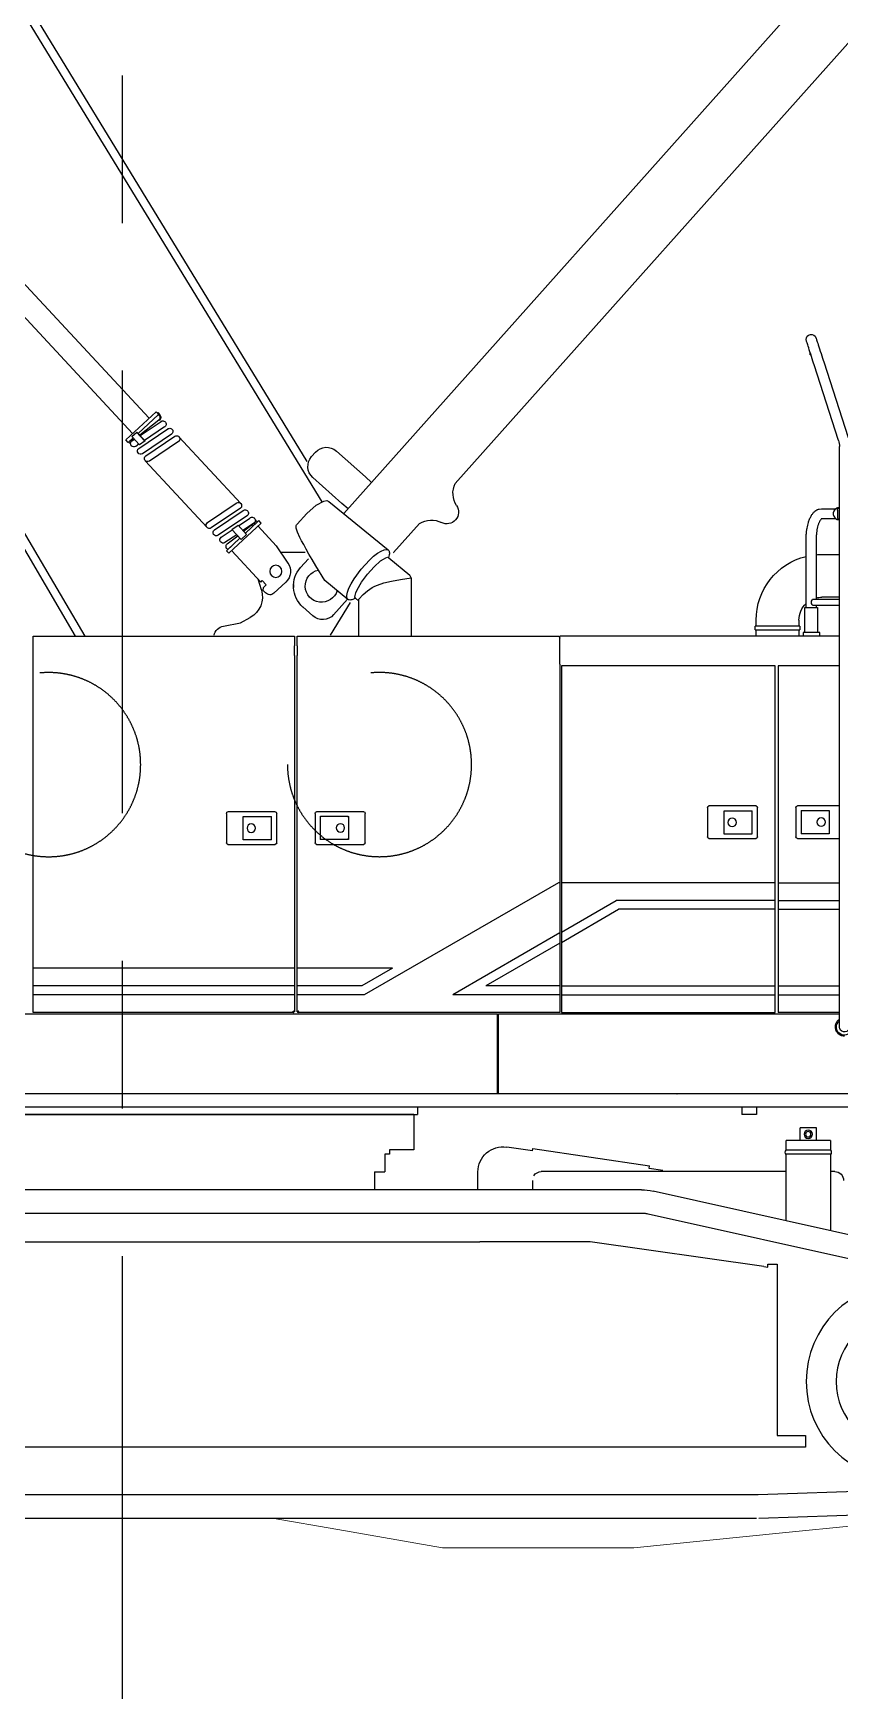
# Model space of a CAD drawing. Header units: millimetres. Extents: x -2078669 to -1085629, y -5987148 to 310365.
# Drawn here: x -1609849 to -1603015, y -774678 to -760571 of the extents above; entities that cross this region are included whole.
import ezdxf

# ---------------------------------------------------------------- set-up
doc = ezdxf.new("R2010")
doc.units = ezdxf.units.MM
doc.header["$LTSCALE"] = 500
doc.linetypes.add('CENTER', pattern=[6, 3, -1, 1, -1])
doc.linetypes.add('PHANTOM', pattern=[8, 3, -1, 1, -1, 1, -1])
doc.layers.add('2', color=7, linetype='Continuous')
doc.layers.add('D-BGD', color=7, linetype='Continuous', lineweight=13)
doc.layers.add('D-BYP-STRB', color=5, linetype='Continuous', lineweight=25)

# ---------------------------------------------------------------- blocks, each defined once
blk = doc.blocks.new('A$C57306f55')
at = {"layer": 'D-BYP-STRB', "linetype": 'Continuous'}
for p, q in [((3623.1, 4055.5), (6469.8, 8715.1)), ((3673.5, 4191.7), (6437, 8715.1)), ((5863.3, 5986.5), (4460.1, 3599.9)), ((5775.5, 5892.5), (4427.6, 3599.9)), ((1916.2, 5846.3), (3549.4, 4015.4)), ((3171.9, 4117.2), (1756.5, 5703.8)), ((4655.2, 4819.3), (4209.3, 4338.7)), ((4711.1, 4767.4), (4265.2, 4286.8)), ((1922.7, 4530.3), (1839.9, 4273.9)), ((1872.3, 4263.5), (1955.1, 4519.8)), ((1966.1, 4553.9), (1968, 4553.9)), ((1968, 4553.9), (1968, 4559.9)), ((4180.2, 4357.6), (4173.3, 4350.2)), ((4185.9, 4360.4), (4175, 4348.6)), ((4246.8, 4287.5), (4177.8, 4351.6)), ((4246.8, 4287.5), (4178.7, 4350.7)), ((4181.8, 4356), (4180.2, 4357.6)), ((4288.6, 4265.2), (4185.9, 4360.4)), ((4244, 4236.6), (4145.8, 4302.7)), ((4156.7, 4309.5), (4224.7, 4263.7)), ((4239.8, 4280), (4169, 4327.7)), ((4174.9, 4330.7), (4176.3, 4332.5)), ((4176.7, 4332.2), (4241.4, 4281.7)), ((4250.9, 4291.9), (4223.1, 4262)), ((4251.7, 4291.2), (4224.1, 4261.4)), ((4267.6, 4276.4), (4250.9, 4291.9)), ((1869, 2360.9), (1869, 4242.6)), ((3898.6, 4049.9), (4108.3, 4276)), ((4110.3, 4259.4), (4208.5, 4193.3)), ((4220.8, 4211.5), (4122.6, 4277.7)), ((4133.5, 4284.5), (4231.7, 4218.3)), ((4223.1, 4262), (4242.2, 4249.1)), ((4267.6, 4276.4), (4242.2, 4249.1)), ((4243.8, 4250.8), (4254.9, 4243.3)), ((4267.2, 4261.6), (4259, 4267.1)), ((4259.5, 4267.7), (4268.6, 4260.6)), ((4263.2, 4272.4), (4259.8, 4268.7)), ((4259.8, 4268.7), (4275.9, 4253.7)), ((4280.4, 4256.4), (4263.5, 4272)), ((4279.3, 4257.4), (4263.5, 4272)), ((4279.3, 4257.4), (4275.9, 4253.7)), ((4280.4, 4256.4), (4288.6, 4265.2)), ((3574.6, 4227.5), (3476.1, 4139.7)), ((3658.5, 4208.6), (3645.2, 4223.5)), ((4222.7, 4194.9), (4013, 3968.8)), ((3476.1, 4139.7), (3455.2, 4121)), ((3556, 4050.1), (3654.5, 4138)), ((1869, 4035.1), (1869.6, 4035.1)), ((1869.6, 4035.1), (1875.4, 4035.1)), ((1876.4, 4027.1), (1876.4, 4003.1)), ((1930, 4032.1), (1882, 4032.1)), ((1886.3, 4027.4), (1882.2, 4031.9)), ((1891, 4017.8), (1891, 4015.1)), ((1891, 4015.1), (1891, 4012.8)), ((3600.4, 4057), (3398.7, 3892.3)), ((3535.1, 4031.5), (3556, 4050.1)), ((3875.9, 4009.3), (3975.5, 3942.2)), ((3987.8, 3960.4), (3891, 4025.6)), ((3899.1, 4034.3), (3998.7, 3967.2)), ((4011, 3985.5), (3914.2, 4050.6)), ((1869.6, 3995.1), (1869, 3995.1)), ((1875.1, 3995.1), (1869.6, 3995.1)), ((1881.7, 3998.1), (1930, 3998.1)), ((1882, 3998.5), (1886.3, 4003.2)), ((3380.6, 3883.2), (3292.7, 3981.7)), ((3778.9, 3906.9), (3840.1, 3972.9)), ((3829.1, 3983.1), (3837.2, 3991.9)), ((3939, 3881.1), (3829.1, 3983.1)), ((3883.1, 3949.4), (3837.2, 3991.9)), ((3845.4, 3991.2), (3842, 3987.5)), ((3883.1, 3949.4), (3842, 3987.5)), ((3845.4, 3991.2), (3861.5, 3976.2)), ((3852.6, 3984.3), (3891.3, 3958.3)), ((3889.1, 3955.9), (3853.1, 3984)), ((3861.5, 3976.2), (3858.1, 3972.5)), ((3906.4, 3974.6), (3867.8, 4000.6)), ((3879, 3945), (3908, 3976.3)), ((3897.3, 3928), (3929, 3962.2)), ((3929, 3962.2), (3908, 3976.3)), ((3964.6, 3935.4), (3927.4, 3960.5)), ((1948, 3930.1), (1948, 3726)), ((1982, 3696.9), (1982, 3930.1)), ((3778.9, 3906.9), (3738.7, 3848.1)), ((3897.3, 3928), (3879, 3945)), ((3947.2, 3889.9), (3901.4, 3932.4)), ((3942.6, 3894.1), (3901.4, 3932.4)), ((3944.6, 3912.7), (3908.9, 3940.5)), ((3912.3, 3944.1), (3952.3, 3917.2)), ((1929, 3877.1), (1869, 3877.1)), ((3397.2, 3866.2), (3325.2, 3807.5)), ((3381.2, 3883.7), (3380.2, 3882.9)), ((3669.6, 3862.7), (3695.9, 3833.2)), ((3763.8, 3884.9), (3680, 3884.9)), ((3830.9, 3783.6), (3929.5, 3889.9)), ((3939, 3881.1), (3947.2, 3889.9)), ((3320.6, 3797.8), (3325.2, 3807.5)), ((3320.6, 3797.8), (3320.6, 3599.9)), ((3535.5, 3724.8), (3614.2, 3789)), ((3746, 3783.3), (3786.3, 3745.9)), ((3812.2, 3773.7), (3825.8, 3788.4)), ((3830.9, 3783.6), (3825.8, 3788.4)), ((3828.7, 3756.7), (3839.8, 3793.3)), ((1869, 3732.1), (1929, 3732.1)), ((1958, 3726), (1869, 3726)), ((3498.4, 3719.4), (3509.6, 3728.5)), ((3498.4, 3599.9), (3498.4, 3725.3)), ((3584.1, 3673.1), (3536.9, 3726)), ((3720, 3774.9), (3720, 3764.9)), ((3823.2, 3763.5), (3812.2, 3773.7)), ((3814.6, 3746.9), (3823.4, 3756.5)), ((3823.2, 3763.5), (3823.4, 3756.5)), ((1869, 3704.3), (1958, 3704.3)), ((1986.4, 3696.9), (1943.7, 3696.9)), ((1943.7, 3696.9), (1943.7, 3612.9)), ((1948, 3704.3), (1948, 3696.9)), ((1986.4, 3612.9), (1986.4, 3696.9)), ((3527.3, 3714.8), (3595.5, 3603.1)), ((3654.7, 3669.1), (3688.2, 3699.1)), ((1936.1, 3599.9), (1936.1, 3612.9)), ((1936.1, 3612.9), (1992, 3612.9)), ((1943.1, 3612.9), (1943.7, 3612.9)), ((1992, 3612.9), (1992, 3599.9)), ((2003, 3634.6), (2155, 3634.6)), ((2003, 3634.6), (2003, 3621.9)), ((2155, 3621.9), (2003, 3621.9)), ((2006.5, 3654.6), (2006.5, 3634.6)), ((2006.5, 3621.9), (2006.5, 3599.9)), ((2151.5, 3634.6), (2151.5, 3654.6)), ((2151.5, 3599.9), (2151.5, 3621.9)), ((2155, 3621.9), (2155, 3634.6)), ((3900, 3644.9), (3866.5, 3663.6)), ((3957.3, 3634.3), (3900, 3644.9)), ((1869, 3599.9), (2817, 3599.9)), ((2817, 3566.7), (2817, 3599.9)), ((2817, 3504.9), (2817, 3566.7)), ((3707, 3599.9), (2822, 3599.9)), ((3707, 3567.6), (3707, 3599.9)), ((3707, 3567.6), (3707, 3535.1)), ((3717, 3599.9), (3717, 3567.6)), ((4602, 3599.9), (3717, 3599.9)), ((3717, 3535.1), (3717, 3567.6)), ((4602, 2324.9), (4602, 3599.9)), ((1869, 3499.9), (2077, 3499.9)), ((2077, 3499.9), (2077, 2324.9)), ((2087, 2324.9), (2087, 3499.9)), ((2087, 3499.9), (2812, 3499.9)), ((2812, 3499.9), (2812, 2324.9)), ((2817, 3504.9), (2817, 2324.9)), ((3707, 2327.2), (3707, 3535.1)), ((3717, 3535.1), (3717, 2327.2)), ((1869, 3024.9), (2012, 3024.9)), ((1904, 3009.9), (1904, 2930.9)), ((1999, 3009.9), (1904, 3009.9)), ((1999, 3009.8), (1999, 2930.9)), ((2017, 3019.9), (2017, 2919.9)), ((2147, 2919.9), (2147, 3019.9)), ((2152, 3024.9), (2312, 3024.9)), ((2167.9, 3008.9), (2165, 3008.9)), ((2165, 2930), (2165, 3008.9)), ((2260, 3008.9), (2167.9, 3008.9)), ((2260, 2929.9), (2260, 3008.9)), ((2317, 3019.9), (2317, 2919.9)), ((3477, 2899.9), (3477, 2999.9)), ((3482, 3004.9), (3642, 3004.9)), ((3647, 2999.9), (3647, 2899.9)), ((3777, 2899.9), (3777, 2999.9)), ((3782, 3004.9), (3942, 3004.9)), ((3947, 2999.9), (3947, 2899.9)), ((3534, 2984.9), (3534, 2985.9)), ((3534, 2984.9), (3534, 2915.9)), ((3626.1, 2989.9), (3534.1, 2989.9)), ((3628.6, 2989.9), (3626.1, 2989.9)), ((3629, 2989.8), (3629, 2910.9)), ((3890, 2988.9), (3795, 2988.9)), ((3795, 2910), (3795, 2988.9)), ((3890, 2909.9), (3890, 2988.9)), ((2012, 2914.9), (1869, 2914.9)), ((1904, 2930.9), (1999, 2930.9)), ((2312, 2914.9), (2152, 2914.9)), ((2165, 2929.9), (2259.9, 2929.9)), ((3642, 2894.9), (3482, 2894.9)), ((3534, 2914.9), (3534, 2915.9)), ((3534.1, 2910.9), (3626.1, 2910.9)), ((3626.1, 2910.9), (3629, 2910.9)), ((3942, 2894.9), (3782, 2894.9)), ((3795, 2909.9), (3890, 2909.9)), ((2077, 2764.9), (1869, 2764.9)), ((2087, 2764.9), (2812, 2764.9)), ((2817, 2764.9), (2822, 2764.9)), ((2822, 2764.9), (3480.2, 2384.9)), ((2077, 2704.9), (1869, 2704.9)), ((2077, 2674.9), (1869, 2674.9)), ((2087, 2704.9), (2625.9, 2704.9)), ((2087, 2674.9), (2617.9, 2674.9)), ((2812, 2562.8), (2617.9, 2674.9)), ((2812, 2597.5), (2625.9, 2704.9)), ((2817, 2594.6), (3180.2, 2384.9)), ((2817, 2560), (3068.2, 2414.9)), ((3384.3, 2474.9), (3488.2, 2414.9)), ((3384.3, 2474.9), (3707, 2474.9)), ((3717, 2474.9), (4602, 2474.9)), ((2077, 2414.9), (1869, 2414.9)), ((2077, 2384.9), (1869, 2384.9)), ((2812, 2414.9), (2087, 2414.9)), ((2812, 2384.9), (2087, 2384.9)), ((2817, 2414.9), (3068.2, 2414.9)), ((2817, 2384.9), (3180.2, 2384.9)), ((3480.2, 2384.9), (3707, 2384.9)), ((3488.2, 2414.9), (3707, 2414.9)), ((3717, 2414.9), (4602, 2414.9)), ((3717, 2384.9), (4602, 2384.9)), ((1869, 2324.9), (2077, 2324.9)), ((1869, 2319.9), (3025, 2319.9)), ((2812, 2324.9), (2087, 2324.9)), ((2303.5, 2319.9), (2303.5, 2319.9)), ((2555.5, 2319.9), (2555.5, 2319.9)), ((2817, 2324.9), (3704.7, 2324.9)), ((3029, 2319.9), (3025, 2319.9)), ((3025, 2307.9), (3025, 2319.9)), ((3025, 2315.9), (3029, 2319.9)), ((3029, 2319.9), (5020, 2319.9)), ((3029, 2319.9), (3029, 2307.9)), ((3120.5, 2319.9), (3120.5, 2319.9)), ((3297, 2319.9), (3297, 2319.9)), ((3707, 2327.2), (3704.7, 2327.2)), ((3704.7, 2324.9), (3704.7, 2327.2)), ((3717, 2327.2), (3719.3, 2327.2)), ((3719.3, 2324.9), (3719.3, 2327.2)), ((3719.3, 2324.9), (4602, 2324.9)), ((4094, 2319.9), (4094, 2319.9)), ((4100, 2319.9), (4100, 2319.9)), ((3025, 2049.9), (3025, 2307.9)), ((3029, 2307.9), (3029, 2049.9)), ((1030, 2049.9), (5020, 2049.9)), ((2005, 2005.9), (1835.9, 2005.9)), ((4900, 2005.9), (2005, 2005.9)), ((2150, 2005.9), (2150, 1979.9)), ((2150, 1979.9), (2200, 1979.9)), ((2200, 2005.9), (2200, 1979.9)), ((3300, 2005.9), (3300, 1979.9)), ((5300, 1979.9), (3300, 1979.9)), ((3312.5, 1979.9), (5287.5, 1979.9)), ((3312.5, 1979.9), (3312.5, 1859.9)), ((4300, 1979.9), (4300, 1979.9)), ((4300, 1979.9), (4300, 1979.9)), ((4300, 1979.9), (4300, 1979.9)), ((4300, 1979.9), (4300, 1979.9)), ((4300, 1979.9), (4300, 1979.9)), ((4300, 1979.9), (4300, 1979.9)), ((4300, 1979.9), (4300, 1979.9)), ((4300, 1979.9), (4300, 1979.9)), ((4300, 1979.9), (4300, 1979.9)), ((4300, 1979.9), (4300, 1979.9)), ((1947.5, 1891.6), (1947.5, 1934.4)), ((1947.5, 1934.4), (2002.5, 1934.4)), ((2002.5, 1891.6), (2002.5, 1934.4)), ((1900, 1891.6), (1975, 1891.6)), ((1900, 1891.6), (1900, 1858.8)), ((1975, 1891.6), (2050, 1891.6)), ((2050, 1858.8), (2050, 1891.6)), ((2908.6, 1864.7), (2513, 1805)), ((2909.9, 1855.8), (2908.6, 1864.7)), ((2909.9, 1855.8), (2997.3, 1869)), ((1900, 1858.8), (1975, 1858.8)), ((1900, 1844.5), (1975, 1844.5)), ((1900, 1844.5), (1900, 1586.1)), ((1975, 1858.8), (2050, 1858.8)), ((1975, 1844.5), (2050, 1844.5)), ((2050, 1619.5), (2050, 1844.5)), ((3312.5, 1859.9), (3394.5, 1859.9)), ((3394.5, 1859.9), (3394.5, 1844.9)), ((3394.5, 1844.9), (3410, 1844.9)), ((3410, 1844.9), (3410, 1784.9)), ((1885, 1785.9), (1900, 1785.9)), ((2050, 1785.9), (2880, 1785.9)), ((2468.5, 1789.2), (2514.4, 1796.1)), ((2514.4, 1796.1), (2513, 1805)), ((2910, 1755.9), (2910, 1724.4)), ((3095, 1724.4), (3095, 1784.9)), ((3445, 1784.9), (3410, 1784.9)), ((3445, 1784.9), (3445, 1724.4)), ((1553.2, 1508.8), (2501.2, 1720.1)), ((2540.4, 1724.4), (6069.9, 1724.4)), ((1570.6, 1430.7), (2517.6, 1641.8)), ((2541.5, 1644.4), (6069, 1644.4)), ((2125.4, 1464.2), (2714.7, 1547.9)), ((2714.7, 1547.9), (3088.7, 1547.9)), ((3335.1, 1547.9), (3088.7, 1547.9)), ((3418.9, 1547.9), (3335.1, 1547.9)), ((3665.3, 1547.9), (3418.9, 1547.9)), ((4934.7, 1547.9), (3665.3, 1547.9)), ((2112, 1471.9), (2080, 1471.9)), ((2080, 1471.9), (2080, 1461.9)), ((2112, 1461.9), (2112, 1471.9)), ((2080, 1461.9), (2080, 1379.6)), ((2125.4, 1464.2), (2112, 1462.3)), ((2080, 1379.6), (2080, 1328.2)), ((2080, 1328.2), (2080, 1275.7)), ((2080, 1275.7), (2080, 1224.2)), ((2080, 1224.2), (2080, 1119.6)), ((2080, 1119.6), (2080, 1068.2)), ((2080, 1068.2), (2080, 1015.7)), ((2080, 1015.7), (2080, 964.2)), ((2080, 964.2), (2080, 891.9)), ((1984, 891.9), (1984, 851.9)), ((2080, 891.9), (1984, 891.9)), ((1984, 851.9), (6725, 851.9)), ((2145.2, 691.5), (1637, 709.7)), ((6525, 691.4), (2150, 691.4)), ((2142.3, 611.6), (1634.1, 629.7)), ((6525, 611.4), (2150, 611.4))]:
    blk.add_line(p, q, dxfattribs=at)
at = {"layer": 'D-BYP-STRB', "linetype": 'CENTER'}
blk.add_line((4300, 0), (4300, 5545.2), dxfattribs=at)
at = {"layer": 'D-BYP-STRB', "linetype": 'Continuous'}
for points in [[(1948.8, 4611.2), (1948.5, 4610.1), (1948, 4608.7), (1947.4, 4606.8), (1946.7, 4604.5), (1945.7, 4601.4), (1944.5, 4597.7), (1943, 4593), (1941.2, 4587.5), (1939.1, 4580.9), (1936.7, 4573.6), (1934.2, 4565.9), (1931.7, 4557.9), (1929.1, 4550.1), (1926.7, 4542.7), (1924.6, 4536), (1922.7, 4530.3)], [(1955.1, 4519.8), (1956.9, 4525.6), (1959.1, 4532.3), (1961.5, 4539.7), (1964, 4547.5), (1966.6, 4555.4), (1969.1, 4563.2), (1971.4, 4570.5), (1973.5, 4577), (1975.3, 4582.6), (1976.8, 4587.2), (1978, 4591), (1979, 4594), (1979.8, 4596.4), (1980.4, 4598.2), (1980.8, 4599.6), (1981.2, 4600.7)], [(1876.4, 4027.1), (1876.2, 4028.6), (1876.1, 4029.2), (1876, 4029.7), (1875.7, 4030.4), (1875.4, 4031.2), (1875, 4031.9), (1875, 4032.1), (1874.8, 4032.5), (1874.6, 4032.8), (1874.3, 4033.1), (1873.8, 4033.4), (1873.2, 4033.7), (1872.3, 4034.1), (1869.6, 4035.1)], [(1881.3, 4032.8), (1880.8, 4033.3), (1880.3, 4033.6), (1879.5, 4034.1), (1878.4, 4034.6), (1877.9, 4034.8), (1877.3, 4034.9), (1877.1, 4035), (1876.8, 4035), (1876.6, 4035), (1876.3, 4035.1), (1876, 4035.1), (1875.8, 4035.1), (1875.6, 4035.1), (1875.4, 4035.1)], [(1885.8, 4027.1), (1885.7, 4027.3), (1885.6, 4027.4), (1885.5, 4027.6), (1885.4, 4027.8), (1885.2, 4028), (1885.1, 4028.1), (1885, 4028.3), (1884.9, 4028.5), (1884.6, 4028.9), (1884.4, 4029.2), (1884.3, 4029.2), (1883.8, 4029.9), (1883.7, 4030.1), (1883.5, 4030.3), (1883.4, 4030.5), (1883.2, 4030.7), (1883.1, 4030.9), (1882.9, 4031), (1882.8, 4031.2), (1882.6, 4031.4), (1882.5, 4031.5), (1882.4, 4031.6), (1882.3, 4031.7), (1882.3, 4031.8), (1882.2, 4031.9), (1882.1, 4032), (1882, 4032), (1882, 4032.1), (1881.9, 4032.2), (1881.8, 4032.3), (1881.7, 4032.4), (1881.6, 4032.5), (1881.5, 4032.6), (1881.4, 4032.7), (1881.3, 4032.8), (1881.3, 4032.8)], [(1891, 4012.8), (1890.7, 4012), (1890.4, 4011.1), (1889.9, 4010.2), (1889.4, 4009.3), (1887.9, 4006.7), (1885.6, 4003.1)], [(1885.8, 4027.1), (1888, 4023.7), (1889.4, 4021.3), (1889.9, 4020.3), (1890.4, 4019.4), (1890.7, 4018.6), (1891, 4017.8)], [(1886.3, 4027.4), (1886.3, 4027.4), (1886.3, 4027.3), (1886.3, 4027.3), (1886.3, 4027.3), (1886.4, 4027.3), (1886.4, 4027.2), (1886.4, 4027.2), (1886.4, 4027.2), (1886.4, 4027.2), (1886.5, 4027.1), (1886.5, 4027.1), (1886.5, 4027.1), (1886.5, 4027.1), (1886.5, 4027), (1886.6, 4027), (1886.6, 4027)], [(1982, 3930.1), (1982, 3930.2), (1982, 3930.2), (1982, 3930.2), (1982, 3930.2), (1982, 3930.2), (1982, 3930.2), (1982, 3930.2), (1982, 3930.2), (1982, 3930.2), (1982, 3930.2), (1982, 3930.2), (1982, 3930.2), (1982, 3930.2), (1982, 3930.2), (1982, 3930.2), (1982, 3930.2), (1982, 3930.2), (1982, 3930.2), (1982, 3930.3), (1982, 3930.3), (1982, 3930.3), (1982, 3930.3), (1982, 3930.3), (1982, 3930.3), (1982, 3930.3), (1982, 3930.3), (1982, 3930.3), (1982, 3930.3), (1982, 3930.3), (1982, 3930.3), (1982, 3930.3), (1982, 3930.4), (1982, 3930.4), (1982, 3930.4), (1982, 3930.4), (1982, 3930.4), (1982, 3930.4), (1982, 3930.4), (1982, 3930.4), (1982, 3930.4), (1982, 3930.4), (1982, 3930.4), (1982, 3930.4), (1982, 3930.5), (1982, 3930.5), (1982, 3930.6), (1982, 3930.6), (1982, 3930.6), (1982, 3930.7), (1982, 3930.7), (1982, 3930.8), (1982, 3930.8), (1982, 3930.8), (1982, 3930.9), (1982, 3930.9), (1982, 3930.9), (1982, 3930.9), (1982, 3930.9), (1982, 3931), (1982, 3931), (1982, 3931), (1982, 3931.1), (1982, 3931.1), (1982, 3931.5), (1982, 3932.1), (1982, 3932.3), (1982, 3932.4), (1982, 3932.7), (1982, 3932.8), (1982, 3932.9), (1982, 3933), (1982, 3933.2), (1982, 3933.3), (1982, 3933.4), (1982, 3933.6), (1982, 3933.7), (1982, 3933.8), (1982, 3933.9), (1982, 3934), (1982, 3934.1), (1982, 3934.2), (1982, 3934.4), (1982, 3934.5), (1982, 3934.7), (1982, 3934.9), (1981.9, 3935.1), (1981.9, 3935.3), (1981.9, 3935.5), (1981.9, 3935.8), (1981.9, 3936.1), (1981.9, 3936.4), (1981.9, 3936.7), (1981.9, 3937), (1981.9, 3937.3), (1981.9, 3937.6), (1981.9, 3937.9), (1981.9, 3938.2), (1981.8, 3938.5), (1981.8, 3938.9), (1981.8, 3939.2), (1981.8, 3939.5), (1981.8, 3939.8), (1981.8, 3940.1), (1981.8, 3940.4), (1981.7, 3940.7), (1981.7, 3941), (1981.7, 3941.4), (1981.7, 3941.7), (1981.7, 3942), (1981.7, 3942.4), (1981.6, 3942.7), (1981.6, 3943), (1981.6, 3943.4), (1981.6, 3943.7), (1981.6, 3944), (1981.6, 3944.2), (1981.5, 3944.5), (1981.5, 3944.7), (1981.5, 3945), (1981.5, 3945.2), (1981.5, 3945.5), (1981.4, 3945.9), (1981.4, 3946.3), (1981.4, 3946.8), (1981.1, 3950.2), (1980.8, 3953.2), (1980.4, 3956.7), (1980, 3959.5), (1980, 3960.2), (1979.9, 3961.3), (1979.7, 3962.4), (1979, 3965.9), (1978, 3970.8), (1976.8, 3976.2), (1975.6, 3981), (1974.6, 3984.9), (1973.7, 3988.2), (1972.8, 3991), (1971.8, 3993.6), (1970.5, 3996.6), (1969.1, 3999.8), (1967.8, 4002.5), (1966.6, 4005), (1965.4, 4007.2), (1964, 4009.7), (1962.5, 4012), (1961, 4014.2), (1959.4, 4016.2), (1958, 4017.8), (1956.5, 4019.5), (1954.9, 4021.2), (1953.2, 4022.8), (1952.1, 4023.8), (1951.3, 4024.4), (1950.6, 4025), (1949.7, 4025.6), (1948.7, 4026.2), (1947, 4027.2), (1946, 4027.9), (1945.7, 4028.2), (1945.1, 4028.7), (1944.5, 4029), (1943.5, 4029.4), (1942.2, 4029.7), (1940.2, 4030.2), (1937.6, 4030.7), (1930, 4032.1)], [(3708, 3980.2), (3675.1, 4016.3), (3643.1, 4043.6), (3616.8, 4058), (3607.2, 4059.4), (3600.4, 4057)], [(1876.4, 4003.1), (1876.2, 4001.7), (1876.1, 4001.1), (1876, 4000.6), (1875.7, 3999.9), (1875.4, 3999.1), (1875, 3998.4), (1875, 3998.1), (1874.8, 3997.8), (1874.6, 3997.5), (1874.3, 3997.2), (1873.8, 3996.9), (1873.2, 3996.6), (1872.3, 3996.2), (1869.6, 3995.1)], [(1881, 3997.4), (1880.5, 3997), (1880, 3996.6), (1879.2, 3996.2), (1878.2, 3995.7), (1877.6, 3995.5), (1877, 3995.3), (1876.8, 3995.3), (1876.6, 3995.3), (1876.3, 3995.3), (1876, 3995.2), (1875.8, 3995.2), (1875.5, 3995.2), (1875.3, 3995.2), (1875.1, 3995.1)], [(1881, 3997.4), (1881, 3997.5), (1881.1, 3997.6), (1881.2, 3997.6), (1881.3, 3997.7), (1881.4, 3997.8), (1881.5, 3997.9), (1881.6, 3998), (1881.7, 3998.1), (1881.8, 3998.2), (1881.8, 3998.3), (1881.9, 3998.3), (1882, 3998.4), (1882.1, 3998.5), (1882.1, 3998.6), (1882.2, 3998.7), (1882.4, 3998.9), (1882.5, 3999), (1882.6, 3999.2), (1882.8, 3999.4), (1883, 3999.6), (1883.1, 3999.8), (1883.3, 4000), (1883.5, 4000.2), (1883.6, 4000.4), (1884.1, 4001), (1884.1, 4001.1), (1884.3, 4001.4), (1884.7, 4001.8), (1884.8, 4002), (1884.9, 4002.1), (1885, 4002.3), (1885.2, 4002.5), (1885.3, 4002.7), (1885.4, 4002.9), (1885.5, 4003), (1885.6, 4003.1)], [(1929.7, 3998), (1929.7, 3998), (1929.7, 3998), (1929.7, 3998), (1929.7, 3998), (1929.7, 3998), (1929.7, 3998), (1929.7, 3998), (1929.7, 3998), (1929.7, 3998), (1929.7, 3998), (1929.7, 3998), (1929.7, 3998), (1929.7, 3998), (1929.7, 3998), (1929.7, 3998), (1929.7, 3998), (1929.7, 3998), (1929.7, 3998), (1929.7, 3998), (1929.7, 3998), (1929.7, 3998), (1929.7, 3998), (1929.7, 3998), (1929.7, 3998), (1929.7, 3998), (1929.8, 3998), (1929.8, 3998), (1929.8, 3998), (1929.8, 3998), (1929.8, 3998), (1929.9, 3998), (1929.9, 3997.9), (1930, 3997.9), (1930.2, 3997.7), (1930.3, 3997.7), (1930.5, 3997.4), (1930.7, 3997.3), (1931.4, 3996.6), (1931.5, 3996.5), (1931.9, 3996.1), (1932.5, 3995.4), (1934, 3993.2), (1935.7, 3990.7), (1936.6, 3989.1), (1937.4, 3987.6), (1938.2, 3985.8), (1939.1, 3983.6), (1939.9, 3981.5), (1940.6, 3979.3), (1942.1, 3974.7), (1943.3, 3970.3), (1943.9, 3968.1), (1944.4, 3966), (1945.4, 3961.1), (1946.2, 3956), (1946.9, 3950.7), (1947.4, 3945.2), (1947.6, 3941.7), (1947.8, 3938), (1947.9, 3934.3), (1948, 3930.1)], [(3614.2, 3789), (3644.2, 3839), (3656.5, 3859.7), (3667.4, 3878.5), (3677.1, 3895.5), (3685.4, 3910.6), (3692.4, 3923.6), (3698.1, 3934.7), (3706.1, 3952.7), (3710.4, 3966.2), (3711.2, 3971.2), (3711.1, 3975.1), (3710, 3978), (3708, 3980.2)], [(3510, 3728.9), (3518.3, 3724.9), (3522, 3723.7), (3525.4, 3722.9), (3528.5, 3722.6), (3531.2, 3722.9), (3533.5, 3723.6), (3535.5, 3724.8), (3538.7, 3730.1), (3539.2, 3738.4), (3536.9, 3749.4), (3531.9, 3762.7), (3524.4, 3777.8), (3514.7, 3794), (3490.3, 3827.5), (3462.4, 3858.1), (3448.4, 3870.8), (3435.1, 3881.2), (3423.1, 3888.8), (3412.7, 3893.2), (3404.5, 3894.4), (3398.7, 3892.3)], [(3398.7, 3892.3), (3397.1, 3890.6), (3395.9, 3888.5), (3395.2, 3885.9), (3394.8, 3882.9), (3394.9, 3879.4), (3395.4, 3875.5), (3397.6, 3866.6)], [(3509.6, 3728.5), (3511.6, 3732.3), (3511.3, 3738.6), (3508.8, 3747.1), (3504.1, 3757.6), (3489.2, 3782.7), (3468.9, 3810), (3446.2, 3835.4), (3424.6, 3855), (3415.2, 3861.7), (3407.3, 3865.9), (3401.3, 3867.4), (3397.2, 3866.2)], [(3498.4, 3725.3), (3484.1, 3741), (3469.3, 3753.7), (3461.3, 3759.4), (3452.8, 3764.6), (3444, 3769.2), (3434.8, 3773.3), (3413.6, 3780.6), (3387.7, 3787), (3357.5, 3792.7), (3320.6, 3797.8)], [(1958, 3704.3), (1959.2, 3704.5), (1960.3, 3705.1), (1962.2, 3707.5), (1963.5, 3711), (1963.9, 3715.1), (1963.5, 3719.3), (1962.2, 3722.8), (1960.3, 3725.2), (1959.2, 3725.8), (1958, 3726)], [(3534.1, 2989.9), (3534.1, 2989.9), (3534.1, 2989.9), (3534.1, 2989.9), (3534.1, 2989.8), (3534.1, 2989.8), (3534.1, 2989.7), (3534.1, 2989.7), (3534, 2989.6), (3534, 2989.5), (3534, 2989.4), (3534, 2989.3), (3534, 2989.2), (3534, 2989.1), (3534, 2989), (3534, 2989), (3534, 2988.9)], [(3534, 2988.9), (3534, 2988.8), (3534, 2988.6), (3534, 2988.4), (3534, 2988.3), (3534, 2988.1), (3534, 2987.8), (3534, 2987.6), (3534, 2987.4), (3534, 2987.2), (3534, 2987), (3534, 2986.8), (3534, 2986.6), (3534, 2986.4), (3534, 2986.2), (3534, 2986.1), (3534, 2985.9)], [(3625.8, 2989.8), (3625.8, 2989.8), (3625.8, 2989.8), (3625.8, 2989.8), (3625.8, 2989.9), (3625.9, 2989.9), (3625.9, 2989.9), (3625.9, 2989.9), (3625.9, 2989.9), (3625.9, 2989.9), (3626, 2989.9), (3626, 2989.9), (3626, 2989.9), (3626, 2989.9), (3626, 2989.9), (3626.1, 2989.9), (3626.1, 2989.9)], [(3534, 2914.9), (3534, 2914.8), (3534, 2914.7), (3534, 2914.5), (3534, 2914.3), (3534, 2914.1), (3534, 2913.9), (3534, 2913.7), (3534, 2913.5), (3534, 2913.3), (3534, 2913), (3534, 2912.8), (3534, 2912.6), (3534, 2912.4), (3534, 2912.3), (3534, 2912.1), (3534, 2912)], [(3534, 2912), (3534, 2912), (3534, 2912), (3534, 2912), (3534, 2912), (3534, 2912), (3534, 2911.9), (3534, 2911.9), (3534, 2911.8), (3534, 2911.7), (3534, 2911.6), (3534.1, 2911.5), (3534.1, 2911.4), (3534.1, 2911.2), (3534.1, 2911.1), (3534.1, 2911), (3534.1, 2911), (3534.1, 2910.9), (3534.1, 2910.9)], [(3626.1, 2910.9), (3626.1, 2910.9), (3626, 2910.9), (3626, 2911), (3626, 2911), (3626, 2911), (3626, 2911), (3625.9, 2911), (3625.9, 2911), (3625.9, 2911), (3625.9, 2911), (3625.9, 2911), (3625.8, 2911), (3625.8, 2911), (3625.8, 2911.1), (3625.8, 2911.1), (3625.8, 2911.1)], [(1869, 2275.9), (1869, 2277.1), (1869, 2278.6), (1869, 2280.5), (1869, 2283), (1869, 2286.2), (1869, 2290.2), (1869, 2295), (1869, 2300.8), (1869, 2307.7), (1869, 2315.4), (1869, 2323.5), (1869, 2331.9), (1869, 2340.1), (1869, 2347.9), (1869, 2354.9), (1869, 2360.9)], [(3702.4, 2329.5), (3702.5, 2329.6), (3702.6, 2329.5), (3703.3, 2329.2), (3703.7, 2329), (3704.2, 2328.8), (3704.7, 2328.5), (3705.2, 2328.3), (3705.7, 2328), (3706.2, 2327.7), (3706.6, 2327.5), (3707, 2327.2)], [(3704.7, 2327.2), (3704.6, 2327.6), (3704.4, 2327.9), (3704.3, 2328.1), (3704, 2328.4), (3703.4, 2328.9), (3702.4, 2329.5)], [(3704.7, 2324.9), (3704.7, 2324.6), (3704.7, 2324.5), (3704.7, 2324.5), (3704.6, 2324.7), (3704.4, 2325), (3703.6, 2326.6), (3702.4, 2329.5)], [(3702.4, 2329.5), (3703, 2328.6), (3703.6, 2327.9), (3703.8, 2327.7), (3704.1, 2327.5), (3704.4, 2327.4), (3704.7, 2327.2)], [(3717, 2327.2), (3716.7, 2327.2), (3716.6, 2327.2), (3716.6, 2327.2), (3716.7, 2327.4), (3717.1, 2327.6), (3718.7, 2328.3), (3721.6, 2329.5)], [(3721.6, 2329.5), (3720.6, 2328.9), (3720, 2328.4), (3719.7, 2328.1), (3719.6, 2327.9), (3719.4, 2327.6), (3719.3, 2327.2)], [(3721.6, 2329.5), (3721.6, 2329.5), (3721.6, 2329.3), (3721.3, 2328.6), (3721.1, 2328.2), (3720.8, 2327.8), (3720.6, 2327.3), (3720.3, 2326.8), (3720, 2326.3), (3719.8, 2325.8), (3719.5, 2325.3), (3719.3, 2324.9)], [(3719.3, 2327.2), (3719.6, 2327.4), (3719.9, 2327.5), (3720.2, 2327.7), (3720.5, 2327.9), (3721, 2328.6), (3721.6, 2329.5)], [(2517.6, 1641.8), (2521, 1642.5), (2524, 1643), (2526.8, 1643.5), (2529.5, 1643.8), (2532.1, 1644), (2535, 1644.2), (2538, 1644.4), (2541.5, 1644.4)], [(2150, 691.4), (2149.8, 691.4), (2149.6, 691.4), (2149.3, 691.4), (2149, 691.5), (2148.6, 691.5), (2148.3, 691.5), (2148, 691.5), (2147.6, 691.5), (2147.2, 691.5), (2146.9, 691.5), (2146.5, 691.5), (2146.2, 691.5), (2145.9, 691.5), (2145.6, 691.5), (2145.4, 691.5), (2145.2, 691.5)]]:
    blk.add_lwpolyline(points, dxfattribs=at)
for centre, radius in [((3780, 3819.9), 20.7), ((1931, 2970.4), 14.5), ((2233, 2969.4), 14.5), ((3561, 2950.4), 14.5), ((3863, 2949.4), 14.5), ((1975, 1912.6), 14), ((1975, 1912.6), 9.3), ((1650, 1074.4), 332), ((1650, 1074.4), 230)]:
    blk.add_circle(centre, radius, dxfattribs=at)
at = {"layer": 'D-BYP-STRB', "linetype": 'PHANTOM'}
for centre in [(3428.4, 3165.1), (4550, 3164.9)]:
    blk.add_circle(centre, 312, dxfattribs=at)
at = {"layer": 'D-BYP-STRB', "linetype": 'Continuous'}
for centre, radius, start, end in [((1965, 4605.9), 17, 358.0505, 162.1088), ((1965, 4605.9), 17, 342.1048, 358.0505), ((4183.1, 4341.1), 13.3, 137.146, 232.0708), ((4183.1, 4341.1), 11, 137.146, 232.0708), ((4183.5, 4340.8), 11, 115.8223, 232.0709), ((4139.6, 4293.6), 11, 47.146, 236.0516), ((4162.8, 4318.6), 11, 47.146, 236.0516), ((1937, 4242.6), 68, 162.107, 180), ((3607.9, 4190.2), 50, 41.7348, 131.7348), ((4116.4, 4268.6), 11, 47.146, 236.0516), ((4237.9, 4227.4), 11, 236.0516, 56.0516), ((4261.1, 4252.5), 11, 236.0516, 47.146), ((3621.2, 4175.3), 50, 311.7348, 41.7348), ((4214.6, 4202.4), 11, 236.0516, 56.0516), ((3104.4, 4084.4), 75, 326.4195, 25.8958), ((3200.2, 4020.8), 40, 146.4195, 297.0501), ((3883.4, 4017.4), 11, 47.146, 236.0516), ((3906.6, 4042.5), 11, 47.146, 236.0516), ((3252.5, 3918.4), 75, 57.5738, 117.0501), ((3860.2, 3992.4), 11, 47.146, 236.0516), ((3981.7, 3951.3), 11, 236.0516, 56.0516), ((4004.9, 3976.3), 11, 236.0516, 56.0516), ((3937.8, 3904.1), 11, 295.8223, 52.0709), ((3958.5, 3926.3), 11, 236.0516, 56.0516), ((1929, 3654.6), 222.5, 85.1014, 90), ((1929, 3654.6), 222.5, 0, 76.2195), ((3780, 3819.9), 50, 144.9051, 227.146), ((3625, 3769.9), 55, 196.0647, 79.2432), ((3625, 3769.9), 95, 311.7348, 41.7348), ((1929, 3654.6), 77.5, 75.8086, 90), ((3799.9, 3760.5), 20, 227.146, 317.146), ((3905.3, 3733.5), 80, 163.1218, 240.9454), ((1929, 3654.6), 77.5, 0, 46.8531), ((3621.4, 3706.4), 50, 221.7348, 311.7348), ((3640, 3764.9), 80, 321.4162, 324.2938), ((3950, 3594.9), 40, 11.991, 79.4499), ((2823.4, 3593.5), 6.4, 102.6356, 180), ((2012, 3019.9), 5, 0, 90), ((2152, 3019.9), 5, 90, 180), ((2312, 3019.9), 5, 0, 90), ((3482, 2999.9), 5, 90, 180), ((3642, 2999.9), 5, 0, 90), ((3782, 2999.9), 5, 90, 180), ((3942, 2999.9), 5, 0, 90), ((2012, 2919.9), 5, 270, 0), ((2152, 2919.9), 5, 180, 270), ((2312, 2919.9), 5, 270, 0), ((3482, 2899.9), 5, 180, 270), ((3642, 2899.9), 5, 270, 0), ((3782, 2899.9), 5, 180, 270), ((3942, 2899.9), 5, 270, 0), ((2090, 2329.9), 10, 270, 271.5809), ((1852, 2275.9), 27.5, 180, 51.8165), ((1852, 2275.9), 17, 179.9986, 344.0565), ((1852, 2275.9), 31.2, 270, 56.9468), ((1852, 2275.9), 17, 344.0565, 0.0014), ((2420.2, 2048.3), 1.6, 90, 104.9314), ((3010, 1784.9), 85, 0, 98.5778), ((1907, 1851.6), 10, 134.427, 225.573), ((2043, 1851.6), 10, 314.427, 45.573), ((1885, 1755.9), 30, 90, 180), ((2880, 1755.9), 30, 32.6862, 90), ((2540.4, 1544.4), 180, 90, 102.5673)]:
    blk.add_arc(centre, radius, start, end, dxfattribs=at)

msp = doc.modelspace()

# ---------------------------------------------------------------- linework, layer by layer
at = {"layer": 'D-BGD', "linetype": 'Continuous', "lineweight": 13, "elevation": 708000}
msp.add_lwpolyline([(-1602251.3, -773149.6), (-1603498.6, -773273.9), (-1604759.8, -773399.6), (-1604940.3, -773399.6), (-1605184.3, -773399.6), (-1606382.1, -773399.6), (-1607268.3, -773246), (-1607823.8, -773149.6), (-1608574.6, -773149.6), (-1609265.6, -773149.6), (-1609776.8, -773149.6), (-1610707.3, -773149.6), (-1611964.9, -773149.6), (-1612149.1, -773149.6), (-1612285.4, -773173.3), (-1613590.8, -773399.6), (-1614793.9, -773399.6), (-1615032.6, -773399.6), (-1615355.2, -773399.6), (-1616474.3, -773317.1), (-1617302.4, -773399.6)], dxfattribs=at)

# ---------------------------------------------------------------- block references
at = {"layer": '2', "xscale": -2.5, "yscale": 2.5, "zscale": 2.5}
msp.add_blockref('A$C57306f55', (-1598344.2, -774678.2, 708000), dxfattribs=at)

doc.saveas('drawing.dxf')
